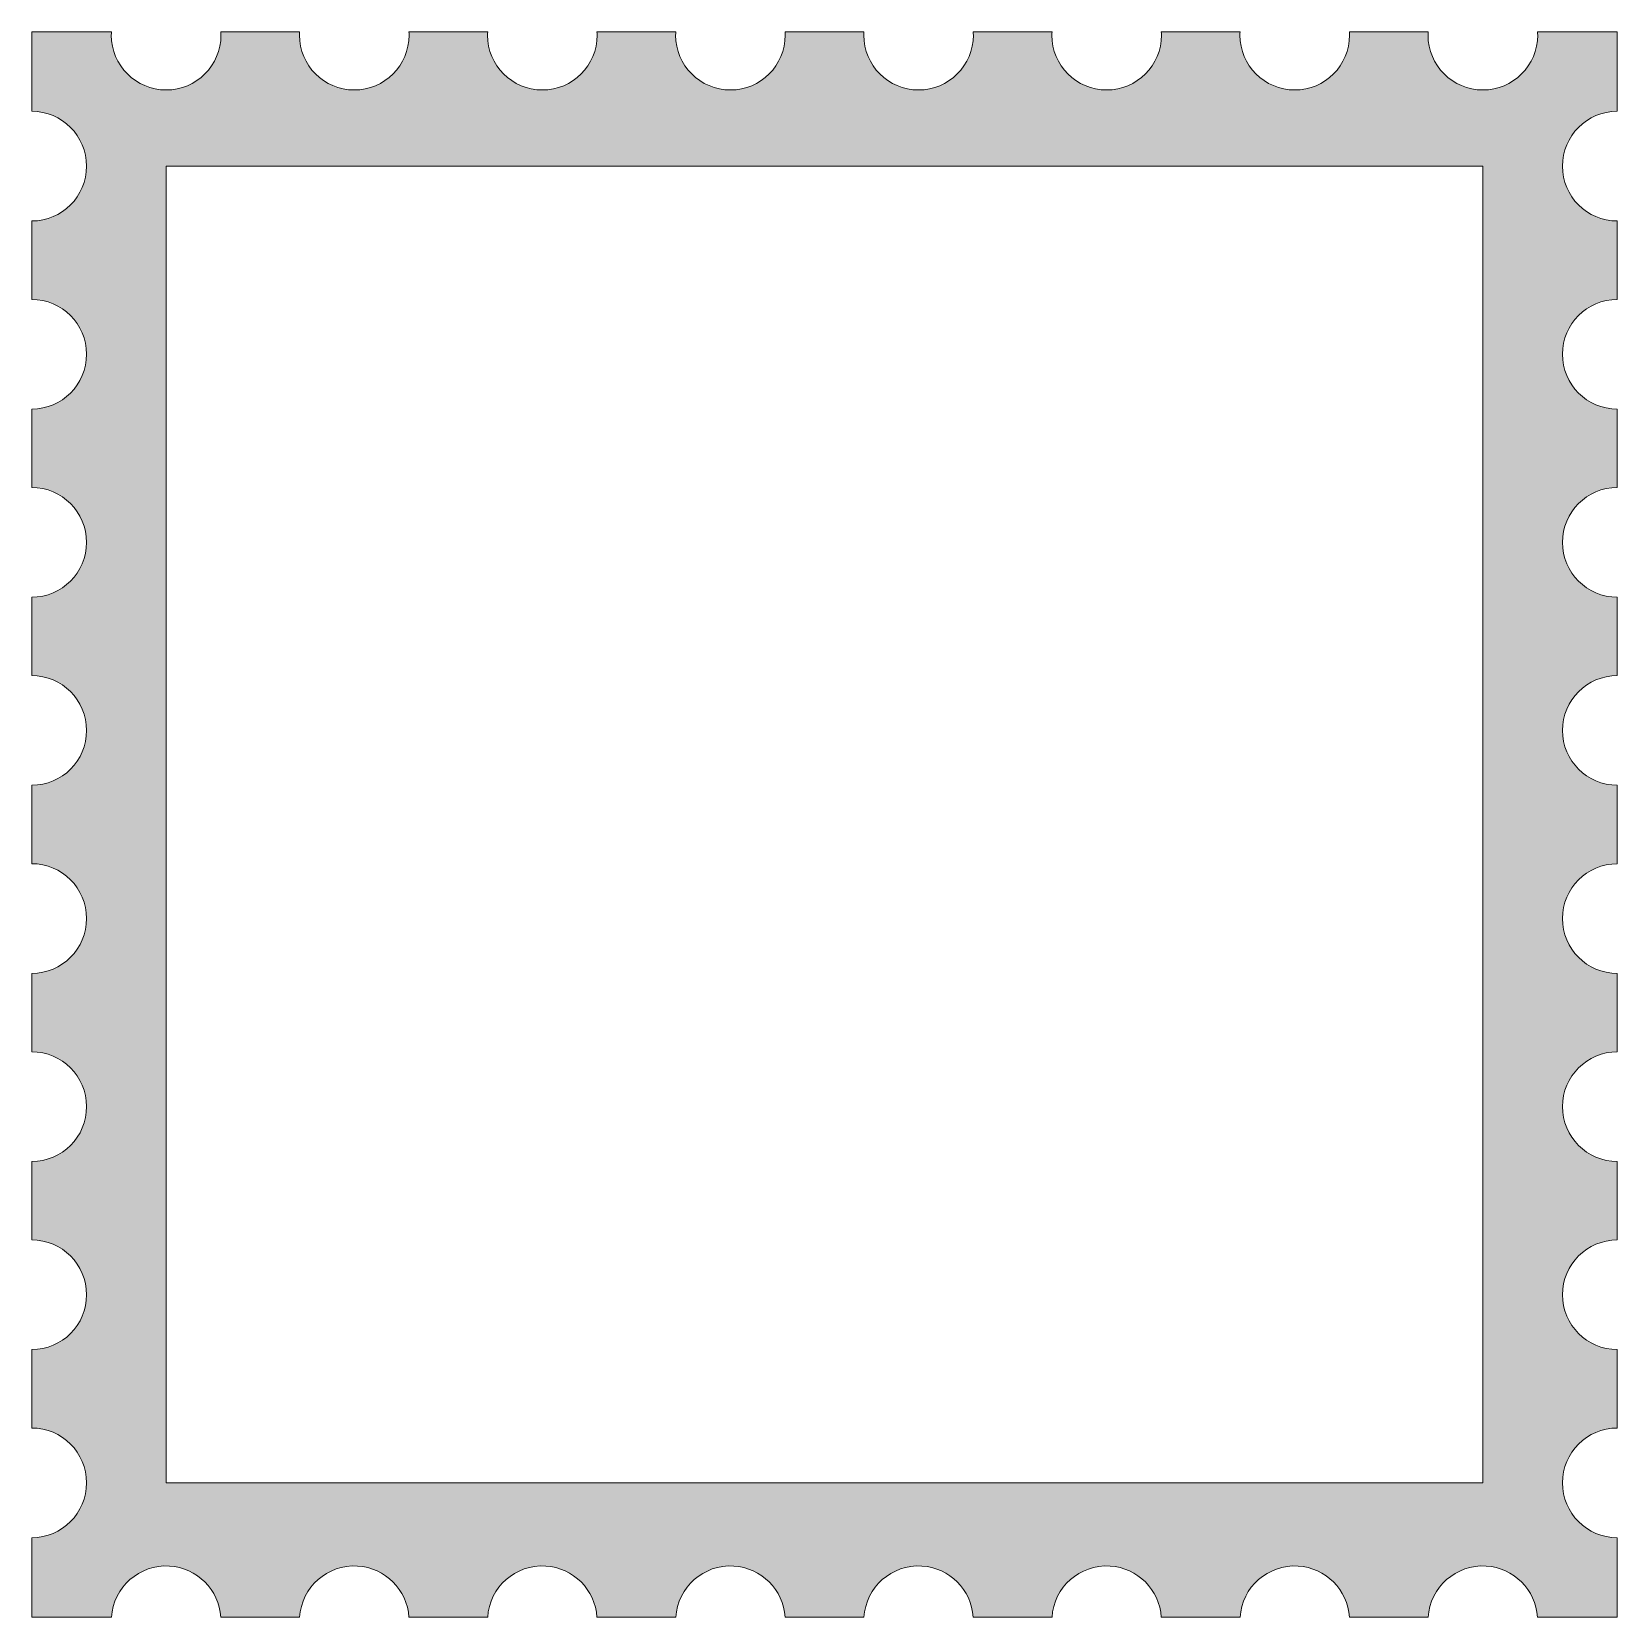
# Model space of a CAD drawing. Extents: x 36 to 828, y 36 to 828.
import ezdxf

# ---------------------------------------------------------------- set-up
doc = ezdxf.new("R2010")
doc.units = 0
doc.header["$MEASUREMENT"] = 0
doc.layers.add('Layer 1', color=7, linetype='Continuous')

msp = doc.modelspace()

# ---------------------------------------------------------------- hatches: boundary and pattern name
at = {"layer": 'Layer 1', "true_color": 0xffffff}
h = msp.add_hatch(color=7, dxfattribs=at)
h.dxf.hatch_style = 2
edge = h.paths.add_edge_path()
edge.add_spline(control_points=[(828, 788.23), (828, 788.23), (828, 828), (828, 828), (828, 828), (788.14, 828), (788.14, 828), (788.18, 827.43), (788.23, 826.86), (788.23, 826.27), (788.23, 811.15), (775.96, 798.89), (760.84, 798.9), (745.72, 798.91), (733.47, 811.16), (733.46, 826.27), (733.46, 826.86), (733.51, 827.43), (733.55, 828), (733.55, 828), (694.19, 828), (694.19, 828), (694.22, 827.43), (694.27, 826.86), (694.27, 826.27), (694.27, 811.15), (682, 798.89), (666.88, 798.9), (651.76, 798.91), (639.51, 811.16), (639.51, 826.27), (639.51, 826.86), (639.56, 827.43), (639.59, 828), (639.59, 828), (600.23, 828), (600.23, 828), (600.27, 827.43), (600.32, 826.86), (600.32, 826.27), (600.31, 811.15), (588.05, 798.89), (572.93, 798.9), (557.81, 798.91), (545.56, 811.16), (545.55, 826.27), (545.55, 826.86), (545.6, 827.43), (545.64, 828), (545.64, 828), (506.28, 828), (506.28, 828), (506.31, 827.43), (506.36, 826.86), (506.36, 826.27), (506.36, 811.15), (494.09, 798.89), (478.97, 798.9), (463.85, 798.91), (451.6, 811.16), (451.59, 826.27), (451.59, 826.86), (451.65, 827.43), (451.68, 828), (451.68, 828), (412.32, 828), (412.32, 828), (412.36, 827.43), (412.41, 826.86), (412.41, 826.27), (412.4, 811.15), (400.14, 798.89), (385.01, 798.9), (369.9, 798.91), (357.64, 811.16), (357.64, 826.27), (357.64, 826.86), (357.69, 827.43), (357.73, 828), (357.73, 828), (318.36, 828), (318.36, 828), (318.4, 827.43), (318.45, 826.86), (318.45, 826.27), (318.45, 811.15), (306.19, 798.89), (291.07, 798.89), (275.94, 798.89), (263.68, 811.15), (263.68, 826.27), (263.68, 826.86), (263.73, 827.43), (263.77, 828), (263.77, 828), (224.41, 828), (224.41, 828), (224.44, 827.43), (224.5, 826.86), (224.5, 826.27), (224.49, 811.15), (212.23, 798.89), (197.1, 798.9), (181.98, 798.91), (169.73, 811.16), (169.73, 826.27), (169.73, 826.86), (169.78, 827.43), (169.81, 828), (169.81, 828), (130.45, 828), (130.45, 828), (130.49, 827.43), (130.54, 826.86), (130.54, 826.27), (130.53, 811.15), (118.27, 798.89), (103.14, 798.9), (88.03, 798.91), (75.78, 811.16), (75.77, 826.27), (75.77, 826.86), (75.82, 827.43), (75.86, 828), (75.86, 828), (36, 828), (36, 828), (36, 828), (36, 788.23), (36, 788.23), (51.12, 788.23), (63.39, 775.98), (63.39, 760.85), (63.39, 745.73), (51.13, 733.47), (36.01, 733.46), (36.01, 733.46), (36, 733.46), (36, 733.46), (36, 733.46), (36, 694.27), (36, 694.27), (51.12, 694.28), (63.39, 682.02), (63.39, 666.9), (63.4, 651.78), (51.14, 639.51), (36.02, 639.51), (36.01, 639.51), (36.01, 639.51), (36, 639.51), (36, 639.51), (36, 600.32), (36, 600.32), (51.12, 600.32), (63.38, 588.06), (63.38, 572.93), (63.38, 557.81), (51.12, 545.55), (36, 545.55), (36, 545.55), (36, 506.36), (36, 506.36), (51.12, 506.38), (63.4, 494.13), (63.41, 479.01), (63.43, 463.88), (51.18, 451.61), (36.05, 451.59), (36.04, 451.59), (36.02, 451.59), (36, 451.59), (36, 451.59), (36, 412.41), (36, 412.41), (51.12, 412.42), (63.4, 400.17), (63.41, 385.05), (63.43, 369.93), (51.18, 357.65), (36.05, 357.64), (36.04, 357.64), (36.02, 357.64), (36, 357.64), (36, 357.64), (36, 318.45), (36, 318.45), (51.12, 318.47), (63.4, 306.22), (63.41, 291.09), (63.43, 275.97), (51.18, 263.7), (36.05, 263.68), (36.04, 263.68), (36.02, 263.68), (36, 263.68), (36, 263.68), (36, 224.5), (36, 224.5), (51.12, 224.51), (63.4, 212.26), (63.41, 197.14), (63.43, 182.01), (51.18, 169.74), (36.05, 169.73), (36.04, 169.73), (36.02, 169.73), (36, 169.73), (36, 169.73), (36, 130.54), (36, 130.54), (51.12, 130.54), (63.39, 118.29), (63.39, 103.16), (63.4, 88.04), (51.14, 75.78), (36.02, 75.77), (36.01, 75.77), (36.01, 75.77), (36, 75.77), (36, 75.77), (36, 36), (36, 36), (36, 36), (75.86, 36), (75.86, 36), (76.79, 51.08), (89.77, 62.54), (104.85, 61.61), (118.62, 60.75), (129.6, 49.77), (130.45, 36), (130.45, 36), (169.81, 36), (169.81, 36), (170.75, 51.08), (183.73, 62.54), (198.8, 61.61), (212.58, 60.75), (223.55, 49.77), (224.41, 36), (224.41, 36), (263.77, 36), (263.77, 36), (264.7, 51.08), (277.68, 62.54), (292.76, 61.61), (306.53, 60.75), (317.51, 49.77), (318.36, 36), (318.36, 36), (357.73, 36), (357.73, 36), (358.66, 51.08), (371.64, 62.54), (386.71, 61.61), (400.49, 60.75), (411.47, 49.77), (412.32, 36), (412.32, 36), (451.68, 36), (451.68, 36), (452.62, 51.08), (465.59, 62.54), (480.67, 61.61), (494.44, 60.75), (505.42, 49.77), (506.28, 36), (506.28, 36), (545.64, 36), (545.64, 36), (546.57, 51.08), (559.55, 62.54), (574.63, 61.6), (588.4, 60.75), (599.38, 49.77), (600.23, 36), (600.23, 36), (639.59, 36), (639.59, 36), (640.53, 51.08), (653.51, 62.54), (668.58, 61.6), (682.35, 60.75), (693.33, 49.77), (694.19, 36), (694.19, 36), (733.55, 36), (733.55, 36), (734.48, 51.08), (747.46, 62.54), (762.54, 61.61), (776.31, 60.75), (787.29, 49.77), (788.14, 36), (788.14, 36), (828, 36), (828, 36), (828, 36), (828, 75.77), (828, 75.77), (812.88, 75.78), (800.62, 88.04), (800.63, 103.16), (800.63, 118.28), (812.88, 130.53), (828, 130.54), (828, 130.54), (828, 169.73), (828, 169.73), (812.88, 169.74), (800.63, 182.01), (800.64, 197.14), (800.66, 212.24), (812.9, 224.48), (828, 224.5), (828, 224.5), (828, 263.68), (828, 263.68), (812.88, 263.7), (800.63, 275.97), (800.64, 291.09), (800.66, 306.2), (812.9, 318.44), (828, 318.45), (828, 318.45), (828, 357.64), (828, 357.64), (812.88, 357.64), (800.62, 369.9), (800.62, 385.02), (800.62, 400.15), (812.88, 412.41), (828, 412.41), (828, 412.41), (828, 451.59), (828, 451.59), (812.88, 451.61), (800.63, 463.88), (800.64, 479.01), (800.66, 494.11), (812.9, 506.35), (828, 506.36), (828, 506.36), (828, 545.55), (828, 545.55), (812.88, 545.55), (800.62, 557.81), (800.62, 572.93), (800.62, 588.06), (812.88, 600.32), (828, 600.32), (828, 600.32), (828, 600.32), (828, 600.32), (828, 600.32), (828, 639.51), (828, 639.51), (812.88, 639.51), (800.62, 651.77), (800.62, 666.89), (800.62, 682.01), (812.88, 694.27), (828, 694.27), (828, 694.27), (828, 694.27), (828, 694.27), (828, 694.27), (828, 733.46), (828, 733.46), (812.88, 733.47), (800.62, 745.73), (800.62, 760.85), (800.62, 775.97), (812.88, 788.23), (828, 788.23)], knot_values=[0, 0, 0, 0, 1, 1, 1, 2, 2, 2, 3, 3, 3, 4, 4, 4, 5, 5, 5, 6, 6, 6, 7, 7, 7, 8, 8, 8, 9, 9, 9, 10, 10, 10, 11, 11, 11, 12, 12, 12, 13, 13, 13, 14, 14, 14, 15, 15, 15, 16, 16, 16, 17, 17, 17, 18, 18, 18, 19, 19, 19, 20, 20, 20, 21, 21, 21, 22, 22, 22, 23, 23, 23, 24, 24, 24, 25, 25, 25, 26, 26, 26, 27, 27, 27, 28, 28, 28, 29, 29, 29, 30, 30, 30, 31, 31, 31, 32, 32, 32, 33, 33, 33, 34, 34, 34, 35, 35, 35, 36, 36, 36, 37, 37, 37, 38, 38, 38, 39, 39, 39, 40, 40, 40, 41, 41, 41, 42, 42, 42, 43, 43, 43, 44, 44, 44, 45, 45, 45, 46, 46, 46, 47, 47, 47, 48, 48, 48, 49, 49, 49, 50, 50, 50, 51, 51, 51, 52, 52, 52, 53, 53, 53, 54, 54, 54, 55, 55, 55, 56, 56, 56, 57, 57, 57, 58, 58, 58, 59, 59, 59, 60, 60, 60, 61, 61, 61, 62, 62, 62, 63, 63, 63, 64, 64, 64, 65, 65, 65, 66, 66, 66, 67, 67, 67, 68, 68, 68, 69, 69, 69, 70, 70, 70, 71, 71, 71, 72, 72, 72, 73, 73, 73, 74, 74, 74, 75, 75, 75, 76, 76, 76, 77, 77, 77, 78, 78, 78, 79, 79, 79, 80, 80, 80, 81, 81, 81, 82, 82, 82, 83, 83, 83, 84, 84, 84, 85, 85, 85, 86, 86, 86, 87, 87, 87, 88, 88, 88, 89, 89, 89, 90, 90, 90, 91, 91, 91, 92, 92, 92, 93, 93, 93, 94, 94, 94, 95, 95, 95, 96, 96, 96, 97, 97, 97, 98, 98, 98, 99, 99, 99, 100, 100, 100, 101, 101, 101, 102, 102, 102, 103, 103, 103, 104, 104, 104, 105, 105, 105, 106, 106, 106, 107, 107, 107, 108, 108, 108, 109, 109, 109, 110, 110, 110, 111, 111, 111, 112, 112, 112, 113, 113, 113, 114, 114, 114, 115, 115, 115, 116, 116, 116, 117, 117, 117, 118, 118, 118, 119, 119, 119, 120, 120, 120, 121, 121, 121, 122, 122, 122, 123, 123, 123, 124, 124, 124, 125, 125, 125, 125], degree=3, periodic=1)
h.paths.add_polyline_path([(760.85, 103.16), (103.16, 103.16), (103.16, 760.85), (760.85, 760.85)])

# ---------------------------------------------------------------- linework, layer by layer
at = {"layer": 'Layer 1', "lineweight": 0}
msp.add_lwpolyline([(760.85, 103.16), (103.16, 103.16), (103.16, 760.85), (760.85, 760.85), (760.85, 103.16)], dxfattribs=at)
msp.add_open_spline([(828, 788.23), (828, 788.23), (828, 828), (828, 828), (828, 828), (788.14, 828), (788.14, 828), (788.18, 827.43), (788.23, 826.86), (788.23, 826.27), (788.23, 811.15), (775.96, 798.89), (760.84, 798.9), (745.72, 798.91), (733.47, 811.16), (733.46, 826.27), (733.46, 826.86), (733.51, 827.43), (733.55, 828), (733.55, 828), (694.19, 828), (694.19, 828), (694.22, 827.43), (694.27, 826.86), (694.27, 826.27), (694.27, 811.15), (682, 798.89), (666.88, 798.9), (651.76, 798.91), (639.51, 811.16), (639.51, 826.27), (639.51, 826.86), (639.56, 827.43), (639.59, 828), (639.59, 828), (600.23, 828), (600.23, 828), (600.27, 827.43), (600.32, 826.86), (600.32, 826.27), (600.31, 811.15), (588.05, 798.89), (572.93, 798.9), (557.81, 798.91), (545.56, 811.16), (545.55, 826.27), (545.55, 826.86), (545.6, 827.43), (545.64, 828), (545.64, 828), (506.28, 828), (506.28, 828), (506.31, 827.43), (506.36, 826.86), (506.36, 826.27), (506.36, 811.15), (494.09, 798.89), (478.97, 798.9), (463.85, 798.91), (451.6, 811.16), (451.59, 826.27), (451.59, 826.86), (451.65, 827.43), (451.68, 828), (451.68, 828), (412.32, 828), (412.32, 828), (412.36, 827.43), (412.41, 826.86), (412.41, 826.27), (412.4, 811.15), (400.14, 798.89), (385.01, 798.9), (369.9, 798.91), (357.64, 811.16), (357.64, 826.27), (357.64, 826.86), (357.69, 827.43), (357.73, 828), (357.73, 828), (318.36, 828), (318.36, 828), (318.4, 827.43), (318.45, 826.86), (318.45, 826.27), (318.45, 811.15), (306.19, 798.89), (291.07, 798.89), (275.94, 798.89), (263.68, 811.15), (263.68, 826.27), (263.68, 826.86), (263.73, 827.43), (263.77, 828), (263.77, 828), (224.41, 828), (224.41, 828), (224.44, 827.43), (224.5, 826.86), (224.5, 826.27), (224.49, 811.15), (212.23, 798.89), (197.1, 798.9), (181.98, 798.91), (169.73, 811.16), (169.73, 826.27), (169.73, 826.86), (169.78, 827.43), (169.81, 828), (169.81, 828), (130.45, 828), (130.45, 828), (130.49, 827.43), (130.54, 826.86), (130.54, 826.27), (130.53, 811.15), (118.27, 798.89), (103.14, 798.9), (88.03, 798.91), (75.78, 811.16), (75.77, 826.27), (75.77, 826.86), (75.82, 827.43), (75.86, 828), (75.86, 828), (36, 828), (36, 828), (36, 828), (36, 788.23), (36, 788.23), (51.12, 788.23), (63.39, 775.98), (63.39, 760.85), (63.39, 745.73), (51.13, 733.47), (36.01, 733.46), (36.01, 733.46), (36, 733.46), (36, 733.46), (36, 733.46), (36, 694.27), (36, 694.27), (51.12, 694.28), (63.39, 682.02), (63.39, 666.9), (63.4, 651.78), (51.14, 639.51), (36.02, 639.51), (36.01, 639.51), (36.01, 639.51), (36, 639.51), (36, 639.51), (36, 600.32), (36, 600.32), (51.12, 600.32), (63.38, 588.06), (63.38, 572.93), (63.38, 557.81), (51.12, 545.55), (36, 545.55), (36, 545.55), (36, 506.36), (36, 506.36), (51.12, 506.38), (63.4, 494.13), (63.41, 479.01), (63.43, 463.88), (51.18, 451.61), (36.05, 451.59), (36.04, 451.59), (36.02, 451.59), (36, 451.59), (36, 451.59), (36, 412.41), (36, 412.41), (51.12, 412.42), (63.4, 400.17), (63.41, 385.05), (63.43, 369.93), (51.18, 357.65), (36.05, 357.64), (36.04, 357.64), (36.02, 357.64), (36, 357.64), (36, 357.64), (36, 318.45), (36, 318.45), (51.12, 318.47), (63.4, 306.22), (63.41, 291.09), (63.43, 275.97), (51.18, 263.7), (36.05, 263.68), (36.04, 263.68), (36.02, 263.68), (36, 263.68), (36, 263.68), (36, 224.5), (36, 224.5), (51.12, 224.51), (63.4, 212.26), (63.41, 197.14), (63.43, 182.01), (51.18, 169.74), (36.05, 169.73), (36.04, 169.73), (36.02, 169.73), (36, 169.73), (36, 169.73), (36, 130.54), (36, 130.54), (51.12, 130.54), (63.39, 118.29), (63.39, 103.16), (63.4, 88.04), (51.14, 75.78), (36.02, 75.77), (36.01, 75.77), (36.01, 75.77), (36, 75.77), (36, 75.77), (36, 36), (36, 36), (36, 36), (75.86, 36), (75.86, 36), (76.79, 51.08), (89.77, 62.54), (104.85, 61.61), (118.62, 60.75), (129.6, 49.77), (130.45, 36), (130.45, 36), (169.81, 36), (169.81, 36), (170.75, 51.08), (183.73, 62.54), (198.8, 61.61), (212.58, 60.75), (223.55, 49.77), (224.41, 36), (224.41, 36), (263.77, 36), (263.77, 36), (264.7, 51.08), (277.68, 62.54), (292.76, 61.61), (306.53, 60.75), (317.51, 49.77), (318.36, 36), (318.36, 36), (357.73, 36), (357.73, 36), (358.66, 51.08), (371.64, 62.54), (386.71, 61.61), (400.49, 60.75), (411.47, 49.77), (412.32, 36), (412.32, 36), (451.68, 36), (451.68, 36), (452.62, 51.08), (465.59, 62.54), (480.67, 61.61), (494.44, 60.75), (505.42, 49.77), (506.28, 36), (506.28, 36), (545.64, 36), (545.64, 36), (546.57, 51.08), (559.55, 62.54), (574.63, 61.6), (588.4, 60.75), (599.38, 49.77), (600.23, 36), (600.23, 36), (639.59, 36), (639.59, 36), (640.53, 51.08), (653.51, 62.54), (668.58, 61.6), (682.35, 60.75), (693.33, 49.77), (694.19, 36), (694.19, 36), (733.55, 36), (733.55, 36), (734.48, 51.08), (747.46, 62.54), (762.54, 61.61), (776.31, 60.75), (787.29, 49.77), (788.14, 36), (788.14, 36), (828, 36), (828, 36), (828, 36), (828, 75.77), (828, 75.77), (812.88, 75.78), (800.62, 88.04), (800.63, 103.16), (800.63, 118.28), (812.88, 130.53), (828, 130.54), (828, 130.54), (828, 169.73), (828, 169.73), (812.88, 169.74), (800.63, 182.01), (800.64, 197.14), (800.66, 212.24), (812.9, 224.48), (828, 224.5), (828, 224.5), (828, 263.68), (828, 263.68), (812.88, 263.7), (800.63, 275.97), (800.64, 291.09), (800.66, 306.2), (812.9, 318.44), (828, 318.45), (828, 318.45), (828, 357.64), (828, 357.64), (812.88, 357.64), (800.62, 369.9), (800.62, 385.02), (800.62, 400.15), (812.88, 412.41), (828, 412.41), (828, 412.41), (828, 451.59), (828, 451.59), (812.88, 451.61), (800.63, 463.88), (800.64, 479.01), (800.66, 494.11), (812.9, 506.35), (828, 506.36), (828, 506.36), (828, 545.55), (828, 545.55), (812.88, 545.55), (800.62, 557.81), (800.62, 572.93), (800.62, 588.06), (812.88, 600.32), (828, 600.32), (828, 600.32), (828, 600.32), (828, 600.32), (828, 600.32), (828, 639.51), (828, 639.51), (812.88, 639.51), (800.62, 651.77), (800.62, 666.89), (800.62, 682.01), (812.88, 694.27), (828, 694.27), (828, 694.27), (828, 694.27), (828, 694.27), (828, 694.27), (828, 733.46), (828, 733.46), (812.88, 733.47), (800.62, 745.73), (800.62, 760.85), (800.62, 775.97), (812.88, 788.23), (828, 788.23)], degree=3, knots=[0, 0, 0, 0, 1, 1, 1, 2, 2, 2, 3, 3, 3, 4, 4, 4, 5, 5, 5, 6, 6, 6, 7, 7, 7, 8, 8, 8, 9, 9, 9, 10, 10, 10, 11, 11, 11, 12, 12, 12, 13, 13, 13, 14, 14, 14, 15, 15, 15, 16, 16, 16, 17, 17, 17, 18, 18, 18, 19, 19, 19, 20, 20, 20, 21, 21, 21, 22, 22, 22, 23, 23, 23, 24, 24, 24, 25, 25, 25, 26, 26, 26, 27, 27, 27, 28, 28, 28, 29, 29, 29, 30, 30, 30, 31, 31, 31, 32, 32, 32, 33, 33, 33, 34, 34, 34, 35, 35, 35, 36, 36, 36, 37, 37, 37, 38, 38, 38, 39, 39, 39, 40, 40, 40, 41, 41, 41, 42, 42, 42, 43, 43, 43, 44, 44, 44, 45, 45, 45, 46, 46, 46, 47, 47, 47, 48, 48, 48, 49, 49, 49, 50, 50, 50, 51, 51, 51, 52, 52, 52, 53, 53, 53, 54, 54, 54, 55, 55, 55, 56, 56, 56, 57, 57, 57, 58, 58, 58, 59, 59, 59, 60, 60, 60, 61, 61, 61, 62, 62, 62, 63, 63, 63, 64, 64, 64, 65, 65, 65, 66, 66, 66, 67, 67, 67, 68, 68, 68, 69, 69, 69, 70, 70, 70, 71, 71, 71, 72, 72, 72, 73, 73, 73, 74, 74, 74, 75, 75, 75, 76, 76, 76, 77, 77, 77, 78, 78, 78, 79, 79, 79, 80, 80, 80, 81, 81, 81, 82, 82, 82, 83, 83, 83, 84, 84, 84, 85, 85, 85, 86, 86, 86, 87, 87, 87, 88, 88, 88, 89, 89, 89, 90, 90, 90, 91, 91, 91, 92, 92, 92, 93, 93, 93, 94, 94, 94, 95, 95, 95, 96, 96, 96, 97, 97, 97, 98, 98, 98, 99, 99, 99, 100, 100, 100, 101, 101, 101, 102, 102, 102, 103, 103, 103, 104, 104, 104, 105, 105, 105, 106, 106, 106, 107, 107, 107, 108, 108, 108, 109, 109, 109, 110, 110, 110, 111, 111, 111, 112, 112, 112, 113, 113, 113, 114, 114, 114, 115, 115, 115, 116, 116, 116, 117, 117, 117, 118, 118, 118, 119, 119, 119, 120, 120, 120, 121, 121, 121, 122, 122, 122, 123, 123, 123, 124, 124, 124, 125, 125, 125, 125], dxfattribs=at)

doc.saveas('drawing.dxf')
